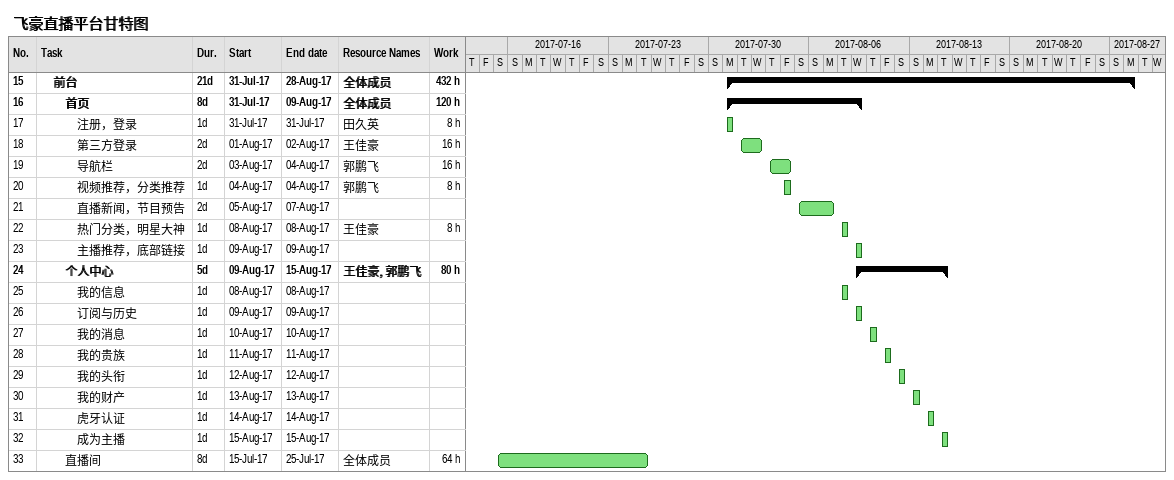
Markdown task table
飞豪直播平台甘特图

| ID | Level | Task | Duration | Start | Finish | Resources | Work (h) |
|---|---|---|---|---|---|---|---|
| 15 | 2 | **前台** | 21d | 2017-07-31 | 2017-08-28 | 全体成员 | 432 |
| 16 | 3 | **首页** | 8d | 2017-07-31 | 2017-08-09 | 全体成员 | 120 |
| 17 | 4 | 注册，登录 | 1d | 2017-07-31 | 2017-07-31 | 田久英 | 8 |
| 18 | 4 | 第三方登录 | 2d | 2017-08-01 | 2017-08-02 | 王佳豪 | 16 |
| 19 | 4 | 导航栏 | 2d | 2017-08-03 | 2017-08-04 | 郭鹏飞 | 16 |
| 20 | 4 | 视频推荐，分类推荐 | 1d | 2017-08-04 | 2017-08-04 | 郭鹏飞 | 8 |
| 21 | 4 | 直播新闻，节目预告 | 2d | 2017-08-05 | 2017-08-07 |  |  |
| 22 | 4 | 热门分类，明星大神 | 1d | 2017-08-08 | 2017-08-08 | 王佳豪 | 8 |
| 23 | 4 | 主播推荐，底部链接 | 1d | 2017-08-09 | 2017-08-09 |  |  |
| 24 | 3 | **个人中心** | 5d | 2017-08-09 | 2017-08-15 | 王佳豪, 郭鹏飞 | 80 |
| 25 | 4 | 我的信息 | 1d | 2017-08-08 | 2017-08-08 |  |  |
| 26 | 4 | 订阅与历史 | 1d | 2017-08-09 | 2017-08-09 |  |  |
| 27 | 4 | 我的消息 | 1d | 2017-08-10 | 2017-08-10 |  |  |
| 28 | 4 | 我的贵族 | 1d | 2017-08-11 | 2017-08-11 |  |  |
| 29 | 4 | 我的头衔 | 1d | 2017-08-12 | 2017-08-12 |  |  |
| 30 | 4 | 我的财产 | 1d | 2017-08-13 | 2017-08-13 |  |  |
| 31 | 4 | 虎牙认证 | 1d | 2017-08-14 | 2017-08-14 |  |  |
| 32 | 4 | 成为主播 | 1d | 2017-08-15 | 2017-08-15 |  |  |
| 33 | 3 | 直播间 | 8d | 2017-07-15 | 2017-07-25 | 全体成员 | 64 |
